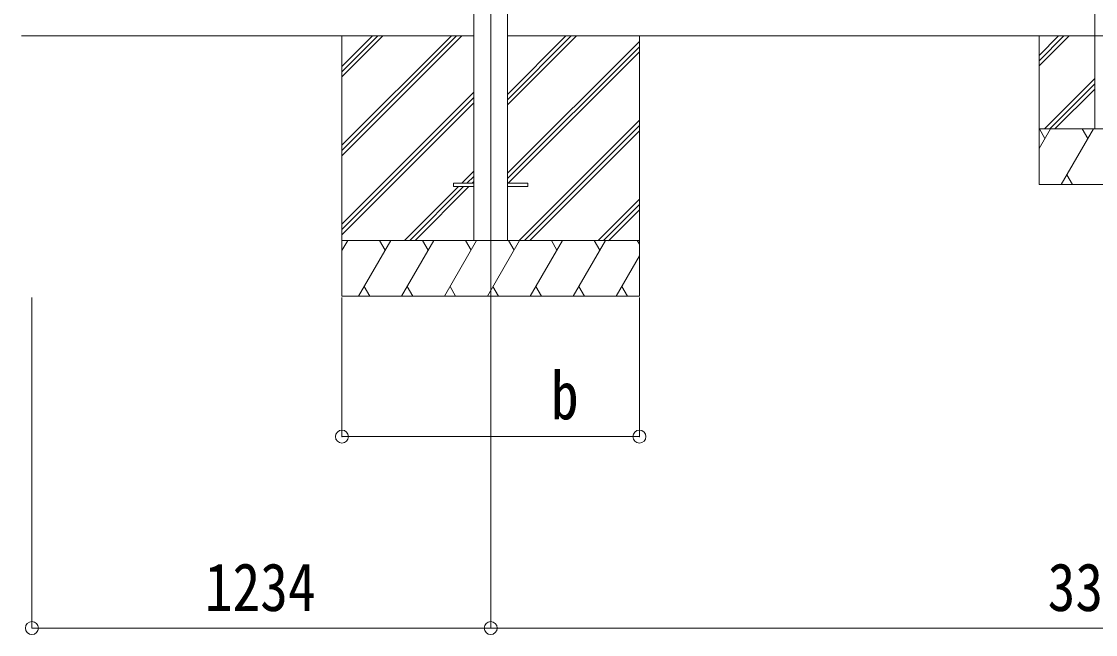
# Model space of a CAD drawing. Units: millimetres at full size, sheet at 1:35. Extents: x -9783 to 9892, y -6828 to 6752.
# Drawn here: x 2050 to 4939, y -2879 to -1230 of the extents above; entities that cross this region are included whole.
import ezdxf
from ezdxf.enums import TextEntityAlignment as Align

# ---------------------------------------------------------------- set-up
doc = ezdxf.new("R2010")
doc.units = ezdxf.units.MM
doc.header["$LTSCALE"] = 35
doc.header["$PDMODE"] = 32
doc.header["$PDSIZE"] = 35
for name, color, linetype, lineweight in [('0-0_0', 7, 'Continuous', 9), ('0-1_本体', 4, 'Continuous', 9), ('0-2_部品', 7, 'Continuous', 9), ('0-8_PARTS2', 2, 'Continuous', 9), ('0-A_寸法', 6, 'Continuous', 9), ('1-0_FRAME', 7, 'Continuous', 9), ('1-1_GLASS', 4, 'Continuous', 9)]:
    doc.layers.add(name, color=color, linetype=linetype, lineweight=lineweight)
doc.styles.add('ＭＳ ゴシック', font='')
doc.styles.get('ＭＳ ゴシック').set_extended_font_data('MS Gothic')

msp = doc.modelspace()

# ---------------------------------------------------------------- linework, layer by layer
at = {"layer": '0-0_0'}
for p, q in [((2050.12, -1268.88), (3266.88, -1268.88)), ((2912.08, -1350.93), (2994.13, -1268.88)), ((2912.08, -1365.07), (3008.27, -1268.88)), ((2912.08, -1379.21), (3022.41, -1268.88)), ((2912.08, -1591.34), (3234.55, -1268.88)), ((2912.08, -1577.2), (3220.4, -1268.88)), ((2912.08, -1563.06), (3206.26, -1268.88)), ((2912.08, -1268.88), (2912.08, -1968.88)), ((3357.28, -1268.88), (6566.88, -1268.88)), ((3357.28, -1426.22), (3514.63, -1268.88)), ((3357.28, -1440.37), (3528.77, -1268.88)), ((3357.28, -1454.51), (3542.91, -1268.88)), ((3712.08, -1268.88), (3712.08, -1968.88)), ((3357.28, -1638.35), (3712.08, -1283.56)), ((3357.28, -1652.5), (3712.08, -1297.7)), ((3358.7, -1665.22), (3712.08, -1311.84)), ((2912.08, -1775.19), (3266.88, -1420.39)), ((2912.08, -1789.33), (3266.88, -1434.53)), ((2912.08, -1803.47), (3266.88, -1448.67)), ((3388.89, -1818.88), (3712.08, -1495.69)), ((3403.03, -1818.88), (3712.08, -1509.83)), ((3417.18, -1818.88), (3712.08, -1523.97)), ((3234.18, -1665.22), (3266.88, -1632.52)), ((3080.52, -1818.88), (3225.18, -1674.22)), ((3094.67, -1818.88), (3239.32, -1674.22)), ((3108.81, -1818.88), (3253.46, -1674.22)), ((3248.32, -1665.22), (3266.88, -1646.66)), ((3262.46, -1665.22), (3266.88, -1660.8)), ((3601.02, -1818.88), (3712.08, -1707.82)), ((3615.17, -1818.88), (3712.08, -1721.96)), ((3629.31, -1819.72), (3712.08, -1736.95)), ((2912.08, -1846.38), (2927.96, -1818.88)), ((3712.08, -1818.88), (2912.08, -1818.88)), ((2956.83, -1968.88), (3043.43, -1818.88)), ((3028.43, -1844.86), (3013.43, -1818.88)), ((3072.3, -1968.88), (3158.9, -1818.88)), ((3143.9, -1844.86), (3128.9, -1818.88)), ((3187.77, -1968.88), (3274.37, -1818.88)), ((3259.37, -1844.86), (3244.37, -1818.88)), ((3303.24, -1968.88), (3389.84, -1818.88)), ((3374.84, -1844.86), (3359.84, -1818.88)), ((3418.71, -1968.88), (3505.31, -1818.88)), ((3490.31, -1844.86), (3475.31, -1818.88)), ((3534.18, -1968.88), (3620.78, -1818.88)), ((3590.78, -1818.88), (3605.78, -1844.86)), ((3706.25, -1818.88), (3712.08, -1828.98)), ((3649.65, -1968.88), (3712.08, -1860.74)), ((2971.83, -1942.9), (2986.83, -1968.88)), ((3087.3, -1942.9), (3102.3, -1968.88)), ((3202.77, -1942.9), (3217.77, -1968.88)), ((3318.24, -1942.9), (3333.24, -1968.88)), ((3433.71, -1942.9), (3448.71, -1968.88)), ((3549.18, -1942.9), (3564.18, -1968.88)), ((3664.65, -1942.9), (3679.65, -1968.88)), ((2912.08, -1968.88), (3712.08, -1968.88))]:
    msp.add_line(p, q, dxfattribs=at)
at = {"layer": '0-1_本体'}
for p, q in [((3266.88, 1338.1), (3266.88, -1818.88)), ((3357.28, 1338.1), (3357.28, -1818.88))]:
    msp.add_line(p, q, dxfattribs=at)
at = {"layer": '0-2_部品', "color": 4}
for p, q in [((3212.08, -1665.22), (3266.88, -1665.22)), ((3212.08, -1665.22), (3212.08, -1674.22)), ((3212.08, -1674.22), (3266.88, -1674.22)), ((3357.28, -1665.22), (3412.08, -1665.22)), ((3357.28, -1674.22), (3412.08, -1674.22)), ((3412.08, -1665.22), (3412.08, -1674.22))]:
    msp.add_line(p, q, dxfattribs=at)
at = {"layer": '0-8_PARTS2'}
msp.add_line((3312.08, 1469.16), (3312.08, -2036.87), dxfattribs=at)
at = {"layer": '0-A_寸法'}
for p, q in [((2078.09, -2861.76), (2078.09, -1972.36)), ((2912.08, -2346.77), (2912.08, -1972.36)), ((3312.08, -2861.76), (3312.08, -1972.36)), ((2078.09, -2861.76), (3312.08, -2861.76)), ((3312.08, -2861.76), (6612.08, -2861.76))]:
    msp.add_line(p, q, dxfattribs=at)
msp.add_lwpolyline([(2912.08, -2346.77), (3712.08, -2346.77), (3712.08, -1972.36)], dxfattribs=at)
for p in [(2912.08, -2346.77), (3712.08, -2346.77), (2078.09, -2861.76), (3312.08, -2861.76)]:
    msp.add_point(p, dxfattribs=at)
at = {"layer": '1-0_FRAME'}
for p, q in [((4787.08, -1268.88), (4787.08, -1668.88)), ((4787.08, -1321.23), (4839.43, -1268.88)), ((4787.08, -1335.37), (4853.57, -1268.88)), ((4787.08, -1349.51), (4867.71, -1268.88)), ((4801.56, -1518.88), (4937.08, -1383.36)), ((4815.7, -1518.88), (4937.08, -1397.5)), ((4829.85, -1518.88), (4937.08, -1411.64)), ((4787.08, -1571.99), (4817.75, -1518.88)), ((4787.08, -1518.88), (5137.08, -1518.88)), ((4802.75, -1544.86), (4787.75, -1518.88)), ((4846.62, -1668.88), (4933.22, -1518.88)), ((4918.22, -1544.86), (4903.22, -1518.88)), ((4861.62, -1642.9), (4876.61, -1668.88)), ((4787.08, -1668.88), (5137.08, -1668.88))]:
    msp.add_line(p, q, dxfattribs=at)
at = {"layer": '1-1_GLASS'}
msp.add_line((4937.08, 1326.01), (4937.08, -1518.88), dxfattribs=at)

# ---------------------------------------------------------------- texts
at = {"layer": '0-A_寸法', "color": 7, "style": 'ＭＳ ゴシック', "width": 0.85}
for s, p in [('b', (3474.08, -2338.77)), ('1234', (2543.09, -2854.76)), ('3300', (4810.08, -2854.76))]:
    msp.add_text(s, height=129, dxfattribs=at).set_placement(p, align=Align.BOTTOM_LEFT)

doc.saveas('drawing.dxf')
